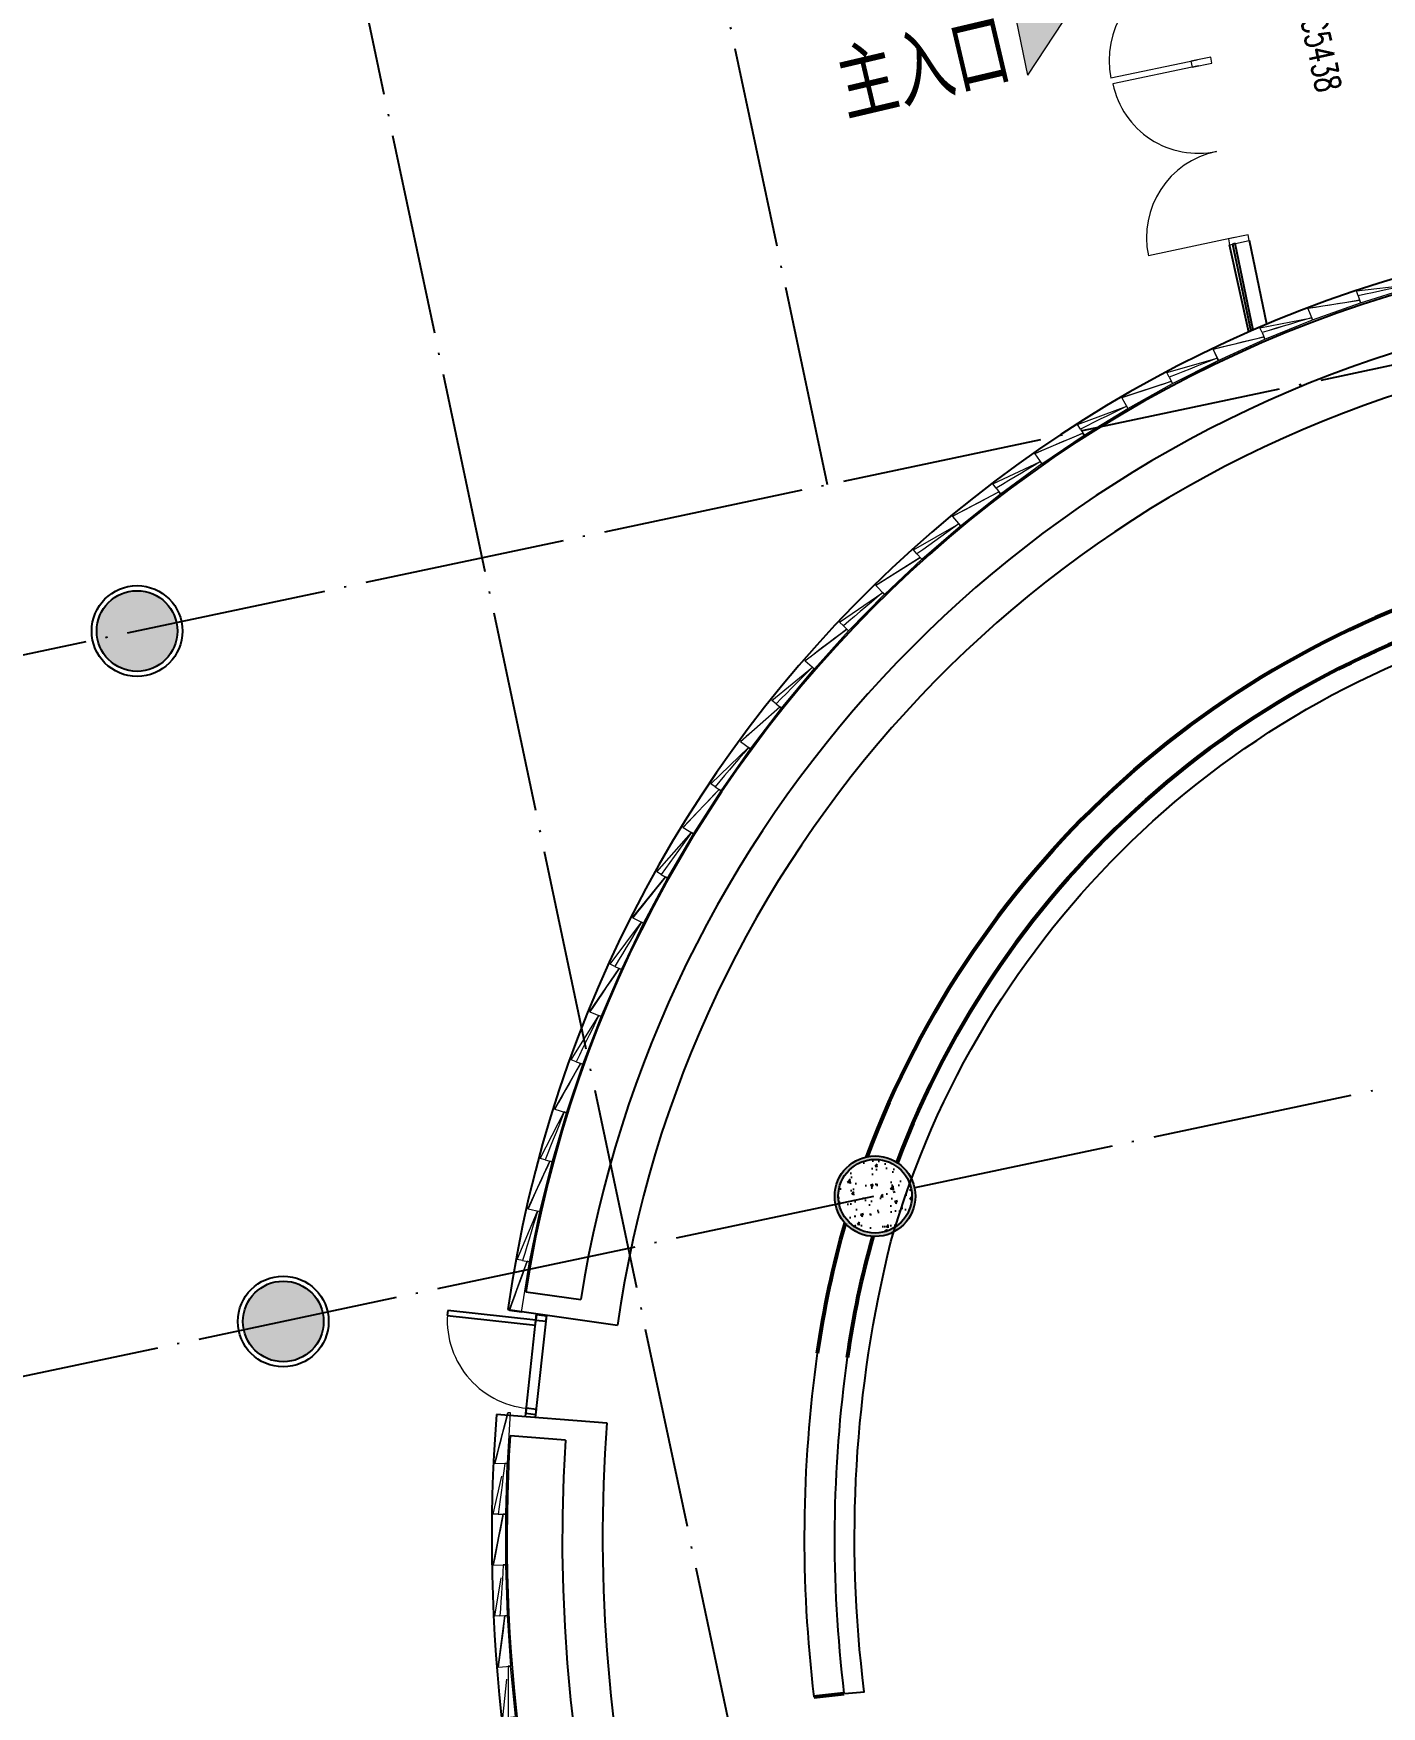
# Model space of a CAD drawing. Header units: millimetres. Extents: x 347599 to 1495443, y -100002 to 152717.
# Drawn here: x 1339554 to 1352924, y 22852 to 39446 of the extents above; entities that cross this region are included whole.
import ezdxf
from ezdxf.enums import TextEntityAlignment as Align

# ---------------------------------------------------------------- set-up
doc = ezdxf.new("R2010")
doc.units = ezdxf.units.MM
doc.header["$LTSCALE"] = 1000
doc.linetypes.add('E-RG-1F$0$$0$DOTE', pattern=[2.42, 2, -0.2, 0.02, -0.2])
doc.layers.get('0').update_dxf_attribs({"linetype": 'CONTINUOUS'})
for name, color, linetype in [('$1$0S-COLS-HATCH', 8, 'CONTINUOUS'), ('$1$0S-COLS-LINE', 4, 'CONTINUOUS'), ('00外装饰面', 21, 'CONTINUOUS'), ('A-------', 18, 'CONTINUOUS'), ('A-DOOR', 32, 'CONTINUOUS'), ('A-DOOR-FRAM', 2, 'CONTINUOUS'), ('A-SYMB-DOOR', 13, 'CONTINUOUS'), ('A-WALL', 7, 'CONTINUOUS'), ('A—墙体', 7, 'CONTINUOUS'), ('A—轴线、尺寸', 1, 'CONTINUOUS'), ('A—门窗', 135, 'CONTINUOUS'), ('E1-RD-1F$0$$1$0S-COLS-HATCH', 8, 'CONTINUOUS'), ('E1-RD-1F$0$$1$0S-COLS-LINE', 4, 'CONTINUOUS'), ('E1-RI-1F$0$0M-TEMP-Sxx', 101, 'CONTINUOUS'), ('I—平面—文字', 40, 'CONTINUOUS'), ('I—平面—装饰面层线', 192, 'CONTINUOUS'), ('I—平面—门', 22, 'CONTINUOUS'), ('XRE2$0$0S-COLS-HATCH-A', 8, 'CONTINUOUS'), ('轴线100', 1, 'CONTINUOUS')]:
    doc.layers.add(name, color=color, linetype=linetype)
for name, color, linetype, lineweight in [('A-GLAZ', 140, 'CONTINUOUS', 5), ('E1-RD-1F$0$A-GLAZ', 140, 'CONTINUOUS', 5), ('E1-RD-1F$0$A-GLAZ-CWMG', 3, 'CONTINUOUS', 5), ('E1-RD-1F$0$A-WALL', 7, 'CONTINUOUS', 5), ('E1-RI-1F$0$$0$A-DETL-GENF', 3, 'CONTINUOUS', 5), ('E1-RI-1F$0$A-DOOR', 32, 'CONTINUOUS', 5), ('E1-RI-1F$0$A-GLAZ-CWMG', 3, 'CONTINUOUS', 5)]:
    doc.layers.add(name, color=color, linetype=linetype, lineweight=lineweight)
doc.styles.add('ECADI-TXT', font='simplex.shx', dxfattribs={"bigfont": 'hztxt.shx'})
doc.styles.add('XD2008', font='simhei.ttf', dxfattribs={"width": 0.7})

# ---------------------------------------------------------------- blocks, each defined once
blk = doc.blocks.new('E1-RD-1F$0$Adaptive - Lecture Hall Scale - Material 1-10355578-E1b 和 E1c 号楼一层平面图 BLDG E1b AND E1c FIRST FLOOR PLAN')
at = {"layer": 'E1-RD-1F$0$A-GLAZ', "color": 8}
for p, q in [((35228, 42128), (35505, 42569)), ((35231, 42127), (35228, 42128))]:
    blk.add_line(p, q, dxfattribs=at)
at = {"layer": 'E1-RD-1F$0$A-GLAZ', "lineweight": 13}
for p, q in [((35345, 42086), (35528, 42559)), ((35528, 42559), (35505, 42569)), ((35231, 42127), (35345, 42086))]:
    blk.add_line(p, q, dxfattribs=at)
at = {"layer": 'E1-RD-1F$0$A-GLAZ', "lineweight": 13, "flags": 128}
blk.add_lwpolyline([(35505, 42569), (35466, 42505), (35427, 42442), (35388, 42379), (35348, 42316), (35309, 42253), (35270, 42190), (35231, 42127)], dxfattribs=at)
blk = doc.blocks.new('E1-RD-1F$0$Adaptive - Lecture Hall Scale - Material 2-10355580-E1b 和 E1c 号楼一层平面图 BLDG E1b AND E1c FIRST FLOOR PLAN')
at = {"layer": 'E1-RD-1F$0$A-GLAZ', "color": 8}
for p, q in [((36344, 44432), (36706, 44806)), ((36390, 44403), (36344, 44432))]:
    blk.add_line(p, q, dxfattribs=at)
at = {"layer": 'E1-RD-1F$0$A-GLAZ', "lineweight": 13}
for p, q in [((36726, 44792), (36706, 44806)), ((36450, 44366), (36726, 44792)), ((36390, 44403), (36450, 44366))]:
    blk.add_line(p, q, dxfattribs=at)
at = {"layer": 'E1-RD-1F$0$A-GLAZ', "lineweight": 13, "flags": 128}
blk.add_lwpolyline([(36706, 44806), (36660, 44749), (36615, 44691), (36570, 44634), (36525, 44576), (36480, 44518), (36435, 44461), (36390, 44403)], dxfattribs=at)
blk = doc.blocks.new('E1-RD-1F$0$Adaptive - Lecture Hall Scale - Material 3-V71-E1b 和 E1c 号楼一层平面图 BLDG E1b AND E1c FIRST FLOOR PLAN')
at = {"layer": 'E1-RD-1F$0$A-GLAZ', "color": 8}
for p, q in [((36623, 44862), (36999, 45221)), ((36626, 44860), (36623, 44862))]:
    blk.add_line(p, q, dxfattribs=at)
at = {"layer": 'E1-RD-1F$0$A-GLAZ', "lineweight": 13}
for p, q in [((36726, 44792), (37019, 45207)), ((37019, 45207), (36999, 45221)), ((36626, 44860), (36726, 44792))]:
    blk.add_line(p, q, dxfattribs=at)
at = {"layer": 'E1-RD-1F$0$A-GLAZ', "lineweight": 13, "flags": 128}
blk.add_lwpolyline([(36999, 45221), (36946, 45170), (36892, 45118), (36839, 45067), (36786, 45015), (36732, 44963), (36679, 44912), (36626, 44860)], dxfattribs=at)
blk = doc.blocks.new('E1-RD-1F$0$Adaptive - Lecture Hall Scale - Material 3-10355579-E1b 和 E1c 号楼一层平面图 BLDG E1b AND E1c FIRST FLOOR PLAN')
at = {"layer": 'E1-RD-1F$0$A-GLAZ', "color": 8}
for p, q in [((35841, 43538), (36171, 43941)), ((35889, 43514), (35841, 43538))]:
    blk.add_line(p, q, dxfattribs=at)
at = {"layer": 'E1-RD-1F$0$A-GLAZ', "lineweight": 13}
for p, q in [((35952, 43481), (36192, 43929)), ((36192, 43929), (36171, 43941)), ((35889, 43514), (35952, 43481))]:
    blk.add_line(p, q, dxfattribs=at)
at = {"layer": 'E1-RD-1F$0$A-GLAZ', "lineweight": 13, "flags": 128}
blk.add_lwpolyline([(36171, 43941), (36130, 43880), (36090, 43819), (36050, 43758), (36009, 43697), (35969, 43636), (35929, 43575), (35889, 43514)], dxfattribs=at)
blk = doc.blocks.new('E1-RI-1F$0$RECTANGULAR_MULLION_-_2-12')
at = {"layer": 'E1-RI-1F$0$A-GLAZ-CWMG', "color": 8}
for p, q in [((-30, 75), (30, 75)), ((-30, -125), (-30, 75)), ((30, 75), (30, -125)), ((30, -125), (-30, -125))]:
    blk.add_line(p, q, dxfattribs=at)
blk = doc.blocks.new('E1-RI-1F$0$RECTANGULAR_MULLION_-_2-13')
at = {"layer": 'E1-RD-1F$0$A-GLAZ-CWMG', "color": 8}
for p, q in [((-30, 75), (30, 75)), ((-30, -125), (-30, 75)), ((30, 75), (30, -125)), ((30, -125), (-30, -125))]:
    blk.add_line(p, q, dxfattribs=at)
blk = doc.blocks.new('E1-RI-1F$0$MRY_CW-DOOR-2_ALUMINUM_-_C')
at = {"layer": 'E1-RI-1F$0$A-DOOR'}
for p, q in [((-870, -12.7), (-870, -879.525)), ((870, -12.7), (870, -885.875))]:
    blk.add_line(p, q, dxfattribs=at)
for centre, radius, start, end in [((-870, -12.7), 866.825, 270, 0), ((870, -12.7), 873.175, 180, 270)]:
    blk.add_arc(centre, radius, start, end, dxfattribs=at)
blk = doc.blocks.new('E1-RI-1F$0$ewq')
at = {"layer": 'E1-RI-1F$0$$0$A-DETL-GENF', "linetype": 'Continuous'}
blk.add_hatch(color=1, dxfattribs=at).paths.add_polyline_path([(11743255, -6204490.5), (11743855, -6204490.5), (11743555, -6204190.5)])
at = {"layer": 'E1-RI-1F$0$$0$A-DETL-GENF', "color": 1, "linetype": 'Continuous'}
for p, q in [((11743555, -6204190.5), (11743255, -6204490.5)), ((11743555, -6204190.5), (11743855, -6204490.5)), ((11743255, -6204490.5), (11743855, -6204490.5))]:
    blk.add_line(p, q, dxfattribs=at)
blk = doc.blocks.new('ECADI-TAG-DOOR')
blk = doc.blocks.new('MRY_door-1-Solid - _9 meters w x 80_h x 4_d 3-10364333-E1b 和 E1c 号楼一层平面图 BLDG E1b AND E1c FIRST FLOOR PLAN')
at = {"layer": 'A-DOOR'}
for p, q in [((389.2, 944.68125), (389.2, 64.68125)), ((440, 944.68125), (389.2, 944.68125)), ((440, 64.68125), (440, 944.68125)), ((389.2, 64.68125), (440, 64.68125))]:
    blk.add_line(p, q, dxfattribs=at)
at = {"layer": 'A-DOOR', "lineweight": 9}
blk.add_arc((440, 64.68125), 880, 90, 180.5, dxfattribs=at)
at = {"layer": 'A-DOOR-FRAM'}
for p, q in [((-440, 64.68125), (-490.8, 64.68125)), ((-490.8, 64.68125), (-490.8, -36.91875)), ((-440, -36.91875), (-440, 64.68125)), ((490.8, 64.68125), (440, 64.68125)), ((440, 64.68125), (440, -36.91875)), ((490.8, -36.91875), (490.8, 64.68125)), ((-490.8, -36.91875), (-440, -36.91875)), ((440, -36.91875), (490.8, -36.91875))]:
    blk.add_line(p, q, dxfattribs=at)
blk = doc.blocks.new('Adaptive - Lecture Hall Scale - Material 1-10355578-E1b 和 E1c 号楼一层平面图 BLDG E1b AND E1c FIRST FLOOR PLAN')
at = {"layer": 'A-GLAZ', "color": 8}
for p, q in [((35228, 42128), (35505, 42569)), ((35231, 42127), (35228, 42128))]:
    blk.add_line(p, q, dxfattribs=at)
at = {"layer": 'A-GLAZ', "lineweight": 13}
for p, q in [((35345, 42086), (35528, 42559)), ((35528, 42559), (35505, 42569)), ((35231, 42127), (35345, 42086))]:
    blk.add_line(p, q, dxfattribs=at)
at = {"layer": 'A-GLAZ', "lineweight": 13, "flags": 128}
blk.add_lwpolyline([(35505, 42569), (35466, 42505), (35427, 42442), (35388, 42379), (35348, 42316), (35309, 42253), (35270, 42190), (35231, 42127)], dxfattribs=at)
blk = doc.blocks.new('Adaptive - Lecture Hall Scale - Material 1-V70-E1b 和 E1c 号楼一层平面图 BLDG E1b AND E1c FIRST FLOOR PLAN')
at = {"layer": 'A-GLAZ', "color": 8}
for p, q in [((35413, 42607), (35708, 43035)), ((35462, 42586), (35413, 42607))]:
    blk.add_line(p, q, dxfattribs=at)
at = {"layer": 'A-GLAZ', "lineweight": 13}
for p, q in [((35528, 42559), (35731, 43025)), ((35731, 43025), (35708, 43035)), ((35462, 42586), (35528, 42559))]:
    blk.add_line(p, q, dxfattribs=at)
at = {"layer": 'A-GLAZ', "lineweight": 13, "flags": 128}
blk.add_lwpolyline([(35708, 43035), (35673, 42971), (35638, 42907), (35603, 42843), (35568, 42779), (35532, 42714), (35497, 42650), (35462, 42586)], dxfattribs=at)
blk = doc.blocks.new('Adaptive - Lecture Hall Scale - Material 3-10355579-E1b 和 E1c 号楼一层平面图 BLDG E1b AND E1c FIRST FLOOR PLAN')
at = {"layer": 'A-GLAZ', "color": 8}
for p, q in [((35841, 43538), (36171, 43941)), ((35889, 43514), (35841, 43538))]:
    blk.add_line(p, q, dxfattribs=at)
at = {"layer": 'A-GLAZ', "lineweight": 13}
for p, q in [((35952, 43481), (36192, 43929)), ((36192, 43929), (36171, 43941)), ((35889, 43514), (35952, 43481))]:
    blk.add_line(p, q, dxfattribs=at)
at = {"layer": 'A-GLAZ', "lineweight": 13, "flags": 128}
blk.add_lwpolyline([(36171, 43941), (36130, 43880), (36090, 43819), (36050, 43758), (36009, 43697), (35969, 43636), (35929, 43575), (35889, 43514)], dxfattribs=at)
blk = doc.blocks.new('Adaptive - Lecture Hall Scale - Material 2-10355580-E1b 和 E1c 号楼一层平面图 BLDG E1b AND E1c FIRST FLOOR PLAN')
at = {"layer": 'A-GLAZ', "color": 8}
for p, q in [((36344, 44432), (36706, 44806)), ((36390, 44403), (36344, 44432))]:
    blk.add_line(p, q, dxfattribs=at)
at = {"layer": 'A-GLAZ', "lineweight": 13}
for p, q in [((36726, 44792), (36706, 44806)), ((36450, 44366), (36726, 44792)), ((36390, 44403), (36450, 44366))]:
    blk.add_line(p, q, dxfattribs=at)
at = {"layer": 'A-GLAZ', "lineweight": 13, "flags": 128}
blk.add_lwpolyline([(36706, 44806), (36660, 44749), (36615, 44691), (36570, 44634), (36525, 44576), (36480, 44518), (36435, 44461), (36390, 44403)], dxfattribs=at)
blk = doc.blocks.new('Adaptive - Lecture Hall Scale - Material 3-V71-E1b 和 E1c 号楼一层平面图 BLDG E1b AND E1c FIRST FLOOR PLAN')
at = {"layer": 'A-GLAZ', "color": 8}
for p, q in [((36623, 44862), (36999, 45221)), ((36626, 44860), (36623, 44862))]:
    blk.add_line(p, q, dxfattribs=at)
at = {"layer": 'A-GLAZ', "lineweight": 13}
for p, q in [((36726, 44792), (37019, 45207)), ((37019, 45207), (36999, 45221)), ((36626, 44860), (36726, 44792))]:
    blk.add_line(p, q, dxfattribs=at)
at = {"layer": 'A-GLAZ', "lineweight": 13, "flags": 128}
blk.add_lwpolyline([(36999, 45221), (36946, 45170), (36892, 45118), (36839, 45067), (36786, 45015), (36732, 44963), (36679, 44912), (36626, 44860)], dxfattribs=at)
blk = doc.blocks.new('Adaptive - Lecture Hall Scale - Material 2-V72-E1b 和 E1c 号楼一层平面图 BLDG E1b AND E1c FIRST FLOOR PLAN')
at = {"layer": 'A-GLAZ', "color": 8}
for p, q in [((38641, 47174), (39094, 47431)), ((38643, 47172), (38641, 47174))]:
    blk.add_line(p, q, dxfattribs=at)
at = {"layer": 'A-GLAZ', "lineweight": 13}
for p, q in [((38725, 47081), (39110, 47412)), ((39110, 47412), (39094, 47431)), ((38643, 47172), (38725, 47081))]:
    blk.add_line(p, q, dxfattribs=at)
at = {"layer": 'A-GLAZ', "lineweight": 13, "flags": 128}
blk.add_lwpolyline([(39094, 47431), (39029, 47394), (38965, 47357), (38901, 47320), (38836, 47283), (38772, 47246), (38708, 47209), (38643, 47172)], dxfattribs=at)
blk = doc.blocks.new('Adaptive - Lecture Hall Scale - Material 2-10355582-E1b 和 E1c 号楼一层平面图 BLDG E1b AND E1c FIRST FLOOR PLAN')
at = {"layer": 'A-GLAZ', "lineweight": 13}
for p, q in [((43518, 22160), (43507, 22138)), ((43976, 21952), (43518, 22160)), ((43946, 21884), (43976, 21952))]:
    blk.add_line(p, q, dxfattribs=at)
at = {"layer": 'A-GLAZ', "color": 8}
for p, q in [((43925, 21837), (43612, 22063)), ((43946, 21884), (43925, 21837))]:
    blk.add_line(p, q, dxfattribs=at)
at = {"layer": 'A-GLAZ', "lineweight": 13, "flags": 128}
blk.add_lwpolyline([(43507, 22138), (43570, 22102), (43633, 22065), (43695, 22029), (43758, 21993), (43821, 21957), (43883, 21920), (43946, 21884)], dxfattribs=at)
blk = doc.blocks.new('Adaptive - Lecture Hall Scale - Material 1-V73-E1b 和 E1c 号楼一层平面图 BLDG E1b AND E1c FIRST FLOOR PLAN')
at = {"layer": 'A-GLAZ', "lineweight": 13}
for p, q in [((43976, 21952), (43966, 21929)), ((44439, 21758), (43976, 21952)), ((44393, 21643), (44439, 21758))]:
    blk.add_line(p, q, dxfattribs=at)
at = {"layer": 'A-GLAZ', "color": 8}
for p, q in [((44393, 21642), (43966, 21929)), ((44393, 21643), (44393, 21642))]:
    blk.add_line(p, q, dxfattribs=at)
at = {"layer": 'A-GLAZ', "lineweight": 13, "flags": 128}
blk.add_lwpolyline([(43966, 21929), (44027, 21888), (44088, 21847), (44149, 21806), (44210, 21766), (44271, 21725), (44332, 21684), (44393, 21643)], dxfattribs=at)
blk = doc.blocks.new('Adaptive - Lecture Hall Scale - Material 1-10355581-E1b 和 E1c 号楼一层平面图 BLDG E1b AND E1c FIRST FLOOR PLAN')
at = {"layer": 'A-GLAZ', "lineweight": 13}
for p, q in [((44439, 21758), (44430, 21735)), ((44909, 21579), (44439, 21758)), ((44883, 21509), (44909, 21579))]:
    blk.add_line(p, q, dxfattribs=at)
at = {"layer": 'A-GLAZ', "color": 8}
for p, q in [((44866, 21461), (44539, 21666)), ((44883, 21509), (44866, 21461))]:
    blk.add_line(p, q, dxfattribs=at)
at = {"layer": 'A-GLAZ', "lineweight": 13, "flags": 128}
blk.add_lwpolyline([(44430, 21735), (44495, 21703), (44560, 21670), (44624, 21638), (44689, 21606), (44754, 21574), (44819, 21541), (44883, 21509)], dxfattribs=at)
blk = doc.blocks.new('Adaptive - Lecture Hall Scale - Material 2-V74-E1b 和 E1c 号楼一层平面图 BLDG E1b AND E1c FIRST FLOOR PLAN')
at = {"layer": 'A-GLAZ', "lineweight": 13}
for p, q in [((42188, 22870), (42176, 22849)), ((42624, 22620), (42188, 22870)), ((42564, 22511), (42624, 22620))]:
    blk.add_line(p, q, dxfattribs=at)
at = {"layer": 'A-GLAZ', "color": 8}
for p, q in [((42564, 22510), (42176, 22849)), ((42564, 22511), (42564, 22510))]:
    blk.add_line(p, q, dxfattribs=at)
at = {"layer": 'A-GLAZ', "lineweight": 13, "flags": 128}
blk.add_lwpolyline([(42176, 22849), (42231, 22801), (42287, 22752), (42342, 22704), (42398, 22656), (42453, 22608), (42508, 22560), (42564, 22511)], dxfattribs=at)

msp = doc.modelspace()

# ---------------------------------------------------------------- hatches: boundary and pattern name
at = {"layer": '$1$0S-COLS-HATCH'}
h = msp.add_hatch(color=256, dxfattribs=at)
edge = h.paths.add_edge_path()
edge.add_arc((1347900.9, 27913.8), 400, 0, 360)
edge = h.paths.add_edge_path(flags=17)
edge.add_arc((1347900.9, 27913.8), 365, 0, 360)
at = {"layer": 'A-------'}
h = msp.add_hatch(color=256, dxfattribs=at)
edge = h.paths.add_edge_path()
edge.add_arc((1340581.2, 33519.4), 400, 0, 360)
h = msp.add_hatch(color=256, dxfattribs=at)
edge = h.paths.add_edge_path()
edge.add_arc((1347900.9, 27913.8), 400, 0, 360)
edge = h.paths.add_edge_path(flags=17)
edge.add_arc((1347900.9, 27913.8), 365, 0, 360)
h = msp.add_hatch(color=256, dxfattribs=at)
edge = h.paths.add_edge_path()
edge.add_arc((1342030.9, 26671.2), 400, 0, 360)
at = {"layer": 'E1-RD-1F$0$$1$0S-COLS-HATCH'}
h = msp.add_hatch(color=256, dxfattribs=at)
edge = h.paths.add_edge_path()
edge.add_arc((1340581.2, 33519.4), 400, 0, 360)
h = msp.add_hatch(color=256, dxfattribs=at)
edge = h.paths.add_edge_path()
edge.add_arc((1340581.2, 33519.4), 400, 0, 360)
h = msp.add_hatch(color=256, dxfattribs=at)
edge = h.paths.add_edge_path()
edge.add_arc((1347900.9, 27913.8), 400, 0, 360)
edge = h.paths.add_edge_path(flags=17)
edge.add_arc((1347900.9, 27913.8), 365, 0, 360)
h = msp.add_hatch(color=256, dxfattribs=at)
edge = h.paths.add_edge_path()
edge.add_arc((1347900.9, 27913.8), 400, 0, 360)
edge = h.paths.add_edge_path(flags=17)
edge.add_arc((1347900.9, 27913.8), 365, 0, 360)
h = msp.add_hatch(color=256, dxfattribs=at)
edge = h.paths.add_edge_path()
edge.add_arc((1342031, 26671.2), 400, 0, 360)
h = msp.add_hatch(color=256, dxfattribs=at)
edge = h.paths.add_edge_path()
edge.add_arc((1342031, 26671.2), 400, 0, 360)
at = {"layer": 'XRE2$0$0S-COLS-HATCH-A'}
h = msp.add_hatch(dxfattribs=at)
h.set_pattern_fill('AR-CONC', color=256, scale=40, style=0)
h.set_pattern_definition([(50, (-10363982.86, 6219919.24), (286.904073, -25.100854), [30, -330]), (355, (-10363982.86, 6219919.24), (-55.5005334, 300.8768535), [24, -264]), (100.4514, (-10363958.95, 6219917.15), (231.4037527, 275.775817), [25.496076, -280.456845]), (46.1842, (-10363982.86, 6219999.24), (426.896419, -66.207606), [45, -495]), (96.6356, (-10363947.3, 6219993.72), (373.865082, 389.647148), [38.244115, -420.6852]), (351.1842, (-10363982.86, 6219999.24), (373.864778, 389.64744), [36, -396]), (21, (-10363942.86, 6219979.24), (238.762821, -161.0475563), [30, -330]), (326, (-10363942.86, 6219979.24), (97.326133, 290.060018), [24, -264]), (71.4514, (-10363922.97, 6219965.82), (336.0890514, 129.0121987), [25.496076, -280.456845]), (37.5, (-10363982.86, 6219919.24), (4.8639421, 133.1575415), [0, -260.8, 0, -268, 0, -265]), (7.5, (-10363982.86, 6219919.24), (105.227815, 157.7646848), [0, -152.8, 0, -254.8, 0, -101]), (327.5, (-10364072.06, 6219919.24), (213.5289745, -9.0219487), [0, -100, 0, -312, 0, -414]), (317.5, (-10364112.06, 6219919.24), (233.2744677, 40.041993), [0, -130, 0, -207.2, 0, -294])])
edge = h.paths.add_edge_path()
edge.add_arc((1347900.9, 27913.8), 365, 0, 360)

# ---------------------------------------------------------------- linework, layer by layer
at = {"layer": '$1$0S-COLS-LINE'}
for radius in [400, 365]:
    msp.add_circle((1347900.9, 27913.8, 0), radius, dxfattribs=at)
for centre, radius in [((1340581.2, 33519.4, 0), 400), ((1347900.9, 27913.8, 0), 400), ((1347900.9, 27913.8, 0), 365), ((1342030.9, 26671.2, 0), 400)]:
    msp.add_circle(centre, radius)
at = {"layer": '00外装饰面', "linetype": 'ByBlock', "ltscale": 5}
for centre in [(1340581.2, 33519.4), (1342031, 26671.2)]:
    msp.add_circle(centre, 450, dxfattribs=at)
at = {"layer": 'A-DOOR'}
for p, q in [((1344432.4, 25730.3, 0), (1344543.7, 26745.8, 0)), ((1344533.4, 25719.3, 0), (1344644.7, 26734.7, 0))]:
    msp.add_line(p, q, dxfattribs=at)
at = {"layer": 'A-WALL', "lineweight": 53}
msp.add_line((1347294, 22949.4, 0), (1347592.3, 22982, 0), dxfattribs=at)
for radius, start, end in [(9392, 103.94582, 159.68701), (9092, 103.94582, 159.36729), (9392, 163.92124, 171.97988), (9092, 164.24096, 171.98068)]:
    msp.add_arc((1356628, 25045.1, 0), radius, start, end, dxfattribs=at)
at = {"layer": 'A-WALL'}
for radius, start, end in [(13038.1, 171.92483, 186.93637), (12738.1, 171.92411, 186.95282), (16138.1, 175.64466, 220.58299)]:
    msp.add_arc((1360236.7, 24524, 0), radius, start, end, dxfattribs=at)
at = {"layer": 'A—墙体'}
for p, q in [((1344436.4, 26966.2, 0), (1344981.1, 26889.2, 0)), ((1344258.4, 26789.3, 0), (1345347.6, 26635.4, 0)), ((1345241.9, 25664, 0), (1344145.2, 25749.6, 0)), ((1344829.2, 25495.6, 0), (1344280.8, 25538.4, 0))]:
    msp.add_line(p, q, dxfattribs=at)
for centre, radius, start, end in [((1356628, 25045.1, 0), 12492, 92.07903, 171.97384), ((1356628, 25045.1, 0), 12342, 92.07903, 171.04555), ((1356628, 25045.1, 0), 11792, 103.4295, 171.00311), ((1356628, 25045.1, 0), 11392, 103.33307, 171.9756), ((1360236.7, 24524, 0), 15038.1, 175.64953, 212.26238), ((1360236.7, 24524, 0), 15988.1, 176.36242, 220.87768), ((1360236.7, 24524, 0), 15438.1, 176.39183, 261.23921)]:
    msp.add_arc(centre, radius, start, end, dxfattribs=at)
at = {"layer": 'A—轴线、尺寸', "linetype": 'E-RG-1F$0$$0$DOTE'}
for p, q in [((1347429.5, 34969.1), (1344530, 48665.6)), ((1354277.7, 36418.8), (1326569.3, 30553.2)), ((1366825.7, 31920), (1328011.1, 23703.2))]:
    msp.add_line(p, q, dxfattribs=at)
at = {"layer": 'A—门窗'}
for p, q in [((1351606.5, 36483.4), (1351417.1, 37349.8)), ((1351471.6, 37361.3), (1351446.7, 37356)), ((1351446.7, 37356), (1351628.4, 36493)), ((1351652.1, 36503.3), (1351471.6, 37361.3)), ((1351787.5, 36561.2), (1351612.8, 37391))]:
    msp.add_line(p, q, dxfattribs=at)
at = {"layer": 'E1-RD-1F$0$$1$0S-COLS-LINE'}
for centre, radius in [((1340581.2, 33519.4), 400), ((1340581.2, 33519.4), 400), ((1347900.9, 27913.8), 400), ((1347900.9, 27913.8), 400), ((1347900.9, 27913.8), 365), ((1347900.9, 27913.8), 365), ((1342031, 26671.2), 400), ((1342031, 26671.2), 400)]:
    msp.add_circle(centre, radius, dxfattribs=at)
at = {"layer": 'E1-RD-1F$0$A-WALL', "lineweight": 53}
msp.add_arc((1356628.1, 25045.1), 9092, 164.241, 171.98072, dxfattribs=at)
at = {"layer": 'I—平面—装饰面层线'}
msp.add_line((1347596.2, 22982.4, 0), (1347795.5, 22999, 0), dxfattribs=at)
msp.add_lwpolyline([(1347793.4, 22998.9, -0.0928439), (1348058.6, 27463.6, -0.2681514), (1354498.3, 33679.4)], format="xyb", dxfattribs=at)
at = {"layer": '轴线100', "linetype": 'E-RG-1F$0$$0$DOTE'}
for p, q in [((1350550, 3328.7), (1330036.2, 100231.9)), ((1347429.5, 34969.1), (1344530, 48665.6)), ((1354277.7, 36418.8), (1326569.3, 30553.2)), ((1366825.7, 31920), (1328011.1, 23703.2))]:
    msp.add_line(p, q, dxfattribs=at)

# ---------------------------------------------------------------- block references
at = {"layer": 'A-DOOR', "rotation": 83.74633109724626}
msp.add_blockref('MRY_door-1-Solid - _9 meters w x 80_h x 4_d 3-10364333-E1b 和 E1c 号楼一层平面图 BLDG E1b AND E1c FIRST FLOOR PLAN', (1344553.4, 26241.3, 0), dxfattribs=at)
at = {"layer": 'A-GLAZ', "color": 8}
for name, p, rotation in [('Adaptive - Lecture Hall Scale - Material 1-V70-E1b 和 E1c 号楼一层平面图 BLDG E1b AND E1c FIRST FLOOR PLAN', (1297285.9, 35737.9, 0), 310.9277165158935), ('Adaptive - Lecture Hall Scale - Material 1-10355578-E1b 和 E1c 号楼一层平面图 BLDG E1b AND E1c FIRST FLOOR PLAN', (1297285.9, 35737.9, 0), 310.9277165158935), ('Adaptive - Lecture Hall Scale - Material 3-10355579-E1b 和 E1c 号楼一层平面图 BLDG E1b AND E1c FIRST FLOOR PLAN', (1296334.3, 25908.1, 0), 320.316160960338), ('Adaptive - Lecture Hall Scale - Material 3-V71-E1b 和 E1c 号楼一层平面图 BLDG E1b AND E1c FIRST FLOOR PLAN', (1296998.9, 16054.7, 0), 329.7046054047826), ('Adaptive - Lecture Hall Scale - Material 2-10355580-E1b 和 E1c 号楼一层平面图 BLDG E1b AND E1c FIRST FLOOR PLAN', (1296998.9, 16054.7, 0), 329.7046054047826), ('Adaptive - Lecture Hall Scale - Material 1-10355578-E1b 和 E1c 号楼一层平面图 BLDG E1b AND E1c FIRST FLOOR PLAN', (1296334.3, 25908.1, 0), 320.3161609603383), ('Adaptive - Lecture Hall Scale - Material 2-10355580-E1b 和 E1c 号楼一层平面图 BLDG E1b AND E1c FIRST FLOOR PLAN', (1297933.5, 11201.8, 0), 334.3988276270048), ('Adaptive - Lecture Hall Scale - Material 1-10355578-E1b 和 E1c 号楼一层平面图 BLDG E1b AND E1c FIRST FLOOR PLAN', (1296464.7, 20967.7, 0), 325.0103831825606), ('Adaptive - Lecture Hall Scale - Material 3-10355579-E1b 和 E1c 号楼一层平面图 BLDG E1b AND E1c FIRST FLOOR PLAN', (1297933.5, 11201.8, 0), 334.3988276270047), ('Adaptive - Lecture Hall Scale - Material 1-10355578-E1b 和 E1c 号楼一层平面图 BLDG E1b AND E1c FIRST FLOOR PLAN', (1296998.9, 16054.7, 0), 329.7046054047826), ('Adaptive - Lecture Hall Scale - Material 1-V70-E1b 和 E1c 号楼一层平面图 BLDG E1b AND E1c FIRST FLOOR PLAN', (1297933.5, 11201.8, 0), 334.398827627005), ('Adaptive - Lecture Hall Scale - Material 2-V72-E1b 和 E1c 号楼一层平面图 BLDG E1b AND E1c FIRST FLOOR PLAN', (1311414.4, -14883.4, 0), 2.564160960337893), ('Adaptive - Lecture Hall Scale - Material 1-V70-E1b 和 E1c 号楼一层平面图 BLDG E1b AND E1c FIRST FLOOR PLAN', (1299262, 6441.7, 0), 339.0930498492272), ('Adaptive - Lecture Hall Scale - Material 1-10355578-E1b 和 E1c 号楼一层平面图 BLDG E1b AND E1c FIRST FLOOR PLAN', (1299262, 6441.7, 0), 339.0930498492268), ('Adaptive - Lecture Hall Scale - Material 2-10355580-E1b 和 E1c 号楼一层平面图 BLDG E1b AND E1c FIRST FLOOR PLAN', (1305509.8, -6967.1, 0), 353.1757165158938), ('Adaptive - Lecture Hall Scale - Material 2-V72-E1b 和 E1c 号楼一层平面图 BLDG E1b AND E1c FIRST FLOOR PLAN', (1318531.2, -21730.4, 0), 11.95260540478263), ('Adaptive - Lecture Hall Scale - Material 3-10355579-E1b 和 E1c 号楼一层平面图 BLDG E1b AND E1c FIRST FLOOR PLAN', (1305509.8, -6967.1, 0), 353.1757165158937), ('Adaptive - Lecture Hall Scale - Material 1-10355578-E1b 和 E1c 号楼一层平面图 BLDG E1b AND E1c FIRST FLOOR PLAN', (1303062.9, -2673.4, 0), 348.4814942936717), ('Adaptive - Lecture Hall Scale - Material 1-V70-E1b 和 E1c 号楼一层平面图 BLDG E1b AND E1c FIRST FLOOR PLAN', (1305509.8, -6967.1, 0), 353.1757165158939), ('Adaptive - Lecture Hall Scale - Material 1-10355578-E1b 和 E1c 号楼一层平面图 BLDG E1b AND E1c FIRST FLOOR PLAN', (1305509.8, -6967.1, 0), 353.1757165158938), ('Adaptive - Lecture Hall Scale - Material 1-V70-E1b 和 E1c 号楼一层平面图 BLDG E1b AND E1c FIRST FLOOR PLAN', (1308299.8, -11046.3, 0), 357.869938738116), ('Adaptive - Lecture Hall Scale - Material 3-V71-E1b 和 E1c 号楼一层平面图 BLDG E1b AND E1c FIRST FLOOR PLAN', (1318531.2, -21730.4, 0), 11.95260540478263), ('Adaptive - Lecture Hall Scale - Material 2-10355580-E1b 和 E1c 号楼一层平面图 BLDG E1b AND E1c FIRST FLOOR PLAN', (1318531.2, -21730.4, 0), 11.95260540478263), ('Adaptive - Lecture Hall Scale - Material 1-10355578-E1b 和 E1c 号楼一层平面图 BLDG E1b AND E1c FIRST FLOOR PLAN', (1311414.4, -14883.4, 0), 2.564160960338199), ('Adaptive - Lecture Hall Scale - Material 3-10355579-E1b 和 E1c 号楼一层平面图 BLDG E1b AND E1c FIRST FLOOR PLAN', (1318531.2, -21730.4, 0), 11.95260540478263), ('Adaptive - Lecture Hall Scale - Material 1-10355578-E1b 和 E1c 号楼一层平面图 BLDG E1b AND E1c FIRST FLOOR PLAN', (1314832.5, -18452.8, 0), 7.258383182560412), ('Adaptive - Lecture Hall Scale - Material 1-V70-E1b 和 E1c 号楼一层平面图 BLDG E1b AND E1c FIRST FLOOR PLAN', (1318531.2, -21730.4, 0), 11.95260540478263), ('Adaptive - Lecture Hall Scale - Material 1-10355578-E1b 和 E1c 号楼一层平面图 BLDG E1b AND E1c FIRST FLOOR PLAN', (1318531.2, -21730.4, 0), 11.95260540478263), ('Adaptive - Lecture Hall Scale - Material 2-V74-E1b 和 E1c 号楼一层平面图 BLDG E1b AND E1c FIRST FLOOR PLAN', (1305063.7, 53415.8, 0), 296.3526054047828), ('Adaptive - Lecture Hall Scale - Material 2-10355582-E1b 和 E1c 号楼一层平面图 BLDG E1b AND E1c FIRST FLOOR PLAN', (1306986.7, 56823.1, 0), 292.7526054047823), ('Adaptive - Lecture Hall Scale - Material 1-V73-E1b 和 E1c 号楼一层平面图 BLDG E1b AND E1c FIRST FLOOR PLAN', (1306986.7, 56823.1, 0), 292.7526054047826), ('Adaptive - Lecture Hall Scale - Material 1-10355581-E1b 和 E1c 号楼一层平面图 BLDG E1b AND E1c FIRST FLOOR PLAN', (1306986.7, 56823.1, 0), 292.7526054047825), ('Adaptive - Lecture Hall Scale - Material 1-V73-E1b 和 E1c 号楼一层平面图 BLDG E1b AND E1c FIRST FLOOR PLAN', (1305063.7, 53415.8, 0), 296.3526054047825), ('Adaptive - Lecture Hall Scale - Material 2-10355582-E1b 和 E1c 号楼一层平面图 BLDG E1b AND E1c FIRST FLOOR PLAN', (1303358.4, 49894.4, 0), 299.9526054047824)]:
    msp.add_blockref(name, p, dxfattribs=dict(at, rotation=rotation))
at = {"layer": 'A-SYMB-DOOR'}
ref = msp.add_blockref('ECADI-TAG-DOOR', (1353267.8, 38828.7), dxfattribs=dict(at, xscale=-100.0000000022707, yscale=100.0000000000925, zscale=100, rotation=102.4907867599862))
ref.add_attrib('门窗主编号1', 'MLC5438', dxfattribs={"height": 250, "rotation": 282.49079, "style": 'ECADI-TXT', "width": 0.7}).set_placement((1352286.1, 38846.8), align=Align.RIGHT)
at = {"layer": 'A—门窗', "extrusion": (0, 0, -1), "rotation": 258.1151226638656}
for name, p in [('E1-RI-1F$0$RECTANGULAR_MULLION_-_2-13', (-1351113.4, 39156)), ('E1-RI-1F$0$RECTANGULAR_MULLION_-_2-12', (-1351484.1, 37394.6))]:
    msp.add_blockref(name, p, dxfattribs=at)
at = {"layer": 'E1-RD-1F$0$A-GLAZ', "color": 8}
for name, p, rotation in [('E1-RD-1F$0$Adaptive - Lecture Hall Scale - Material 1-10355578-E1b 和 E1c 号楼一层平面图 BLDG E1b AND E1c FIRST FLOOR PLAN', (1297285.9, 35737.8), 310.9277595850743), ('E1-RD-1F$0$Adaptive - Lecture Hall Scale - Material 1-10355578-E1b 和 E1c 号楼一层平面图 BLDG E1b AND E1c FIRST FLOOR PLAN', (1297285.9, 35737.8), 310.9277595850743), ('E1-RD-1F$0$Adaptive - Lecture Hall Scale - Material 3-10355579-E1b 和 E1c 号楼一层平面图 BLDG E1b AND E1c FIRST FLOOR PLAN', (1296334.3, 25908), 320.3162040295188), ('E1-RD-1F$0$Adaptive - Lecture Hall Scale - Material 3-10355579-E1b 和 E1c 号楼一层平面图 BLDG E1b AND E1c FIRST FLOOR PLAN', (1296334.3, 25908), 320.3162040295188), ('E1-RD-1F$0$Adaptive - Lecture Hall Scale - Material 3-V71-E1b 和 E1c 号楼一层平面图 BLDG E1b AND E1c FIRST FLOOR PLAN', (1296999, 16054.6), 329.7046484739633), ('E1-RD-1F$0$Adaptive - Lecture Hall Scale - Material 3-V71-E1b 和 E1c 号楼一层平面图 BLDG E1b AND E1c FIRST FLOOR PLAN', (1296999, 16054.6), 329.7046484739633), ('E1-RD-1F$0$Adaptive - Lecture Hall Scale - Material 2-10355580-E1b 和 E1c 号楼一层平面图 BLDG E1b AND E1c FIRST FLOOR PLAN', (1296999, 16054.6), 329.7046484739633), ('E1-RD-1F$0$Adaptive - Lecture Hall Scale - Material 2-10355580-E1b 和 E1c 号楼一层平面图 BLDG E1b AND E1c FIRST FLOOR PLAN', (1296999, 16054.6), 329.7046484739633)]:
    msp.add_blockref(name, p, dxfattribs=dict(at, rotation=rotation))
at = {"layer": 'E1-RI-1F$0$0M-TEMP-Sxx', "xscale": 1.499999999999997, "yscale": 1.499999999999999, "zscale": 1.499999999999999, "rotation": 281.5909330217055}
msp.add_blockref('E1-RI-1F$0$ewq', (6926942, 19165514.9), dxfattribs=at)
at = {"layer": 'I—平面—门', "rotation": 281.8848773361345}
for p in [(1350928, 40036.7), (1351298.7, 38275.3)]:
    msp.add_blockref('E1-RI-1F$0$MRY_CW-DOOR-2_ALUMINUM_-_C', p, dxfattribs=at)

# ---------------------------------------------------------------- texts
at = {"layer": 'I—平面—文字', "linetype": 'ByBlock', "style": 'XD2008', "width": 0.7}
msp.add_text('主入口', height=600, rotation=13.251, dxfattribs=at).set_placement((1347609.6, 38633.7, 0))

doc.saveas('drawing.dxf')
